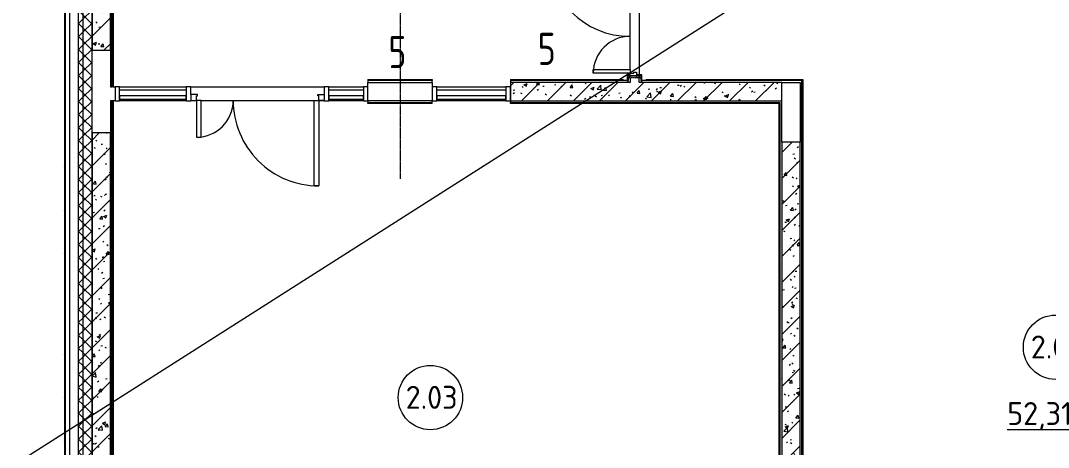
# Model space of a CAD drawing. Header units: millimetres. Extents: x -584918 to 2941280, y 3000189 to 4229862.
# Drawn here: x -470634 to -459456, y 3860735 to 3865382 of the extents above; entities that cross this region are included whole.
import ezdxf

# ---------------------------------------------------------------- set-up
doc = ezdxf.new("R2010")
doc.units = ezdxf.units.MM
doc.linetypes.add('ASVP_Невидимые', pattern=[5, 3, -2])
doc.linetypes.add('ASVP_Осевая', pattern=[14, 10, -2, 0, -2])
for name, color, linetype, lineweight in [('Витраж', 7, 'Continuous', 0), ('Двери', 7, 'Continuous', 0), ('Линии', 7, 'Continuous', 0), ('Марки помещений', 7, 'Continuous', 0), ('Обобщенные модели', 7, 'Continuous', 0), ('Панели витража', 7, 'Continuous', 0), ('Перекрытие', 7, 'Continuous', 0), ('Разрезы', 7, 'Continuous', 0), ('Стены внутренние', 7, 'Continuous', 0), ('Стены наружные', 7, 'Continuous', 0), ('Стены несущие', 7, 'Continuous', 0), ('Стены отделка', 7, 'Continuous', 0), ('Стены перегородки', 7, 'Continuous', 0), ('Стены штриховка', 7, 'Continuous', 0), ('экспертиза ДУ', 1, 'Continuous', 0), ('экспертиза условные обозначения', 1, 'Continuous', 0)]:
    doc.layers.add(name, color=color, linetype=linetype, lineweight=lineweight)
doc.styles.add('GOST Common_2', font='', dxfattribs={"height": 500})
doc.styles.add('GOST Common_4', font='', dxfattribs={"width": 0.8, "height": 700})
doc.styles.get('GOST Common_2').set_extended_font_data('GOST Common')
doc.styles.get('GOST Common_4').set_extended_font_data('GOST Common')
pattern_1 = [(45, (-445536.98, 3844560.27), (-141.4214, 141.4214), [])]
pattern_2 = [(50, (-445536.98, 3844560.27), (364.368, -31.8783), [38.1, -419.1]), (355, (-445536.98, 3844560.27), (-70.486, 382.1133), [30.48, -335.28]), (100.451, (-445506.6, 3844557.6), (293.885, 350.2334), [32.38, -356.18]), (46.184, (-445537, 3844661.87), (542.1585, -84.086), [57.15, -628.65]), (96.636, (-445491.8, 3844654.86), (474.805, 494.8554), [48.57, -534.27]), (351.184, (-445537, 3844661.87), (474.81, 494.85), [45.72, -502.92]), (21, (-445486.18, 3844636.47), (303.2285, -204.5305), [38.1, -419.1]), (326, (-445486.18, 3844636.47), (123.604, 368.376), [30.48, -335.28]), (71.451, (-445460.9, 3844619.42), (426.834, 163.8427), [32.38, -356.18]), (37.5, (-445536.98, 3844560.27), (6.17665, 169.11015), [16.764, -314.452, 16.764, -323.596, -336.55]), (37.5, (-445536.98, 3844560.27), (6.17665, 169.11015), [-671.576, 16.764, -319.786]), (7.5, (-445536.98, 3844560.27), (133.6389, 200.3615), [16.764, -177.292, 16.764, -306.832, -128.27]), (7.5, (-445536.98, 3844560.27), (133.6389, 200.3615), [-517.652, 16.764, -111.506]), (327.5, (-445650.27, 3844560.27), (271.1818, -11.45836), [16.764, -110.236, 16.764, -379.476, -525.78]), (327.5, (-445650.27, 3844560.27), (271.1818, -11.45836), [-523.24, 16.764, -509.016]), (317.5, (-445701.07, 3844560.27), (296.2585, 50.8528), [16.764, -148.336, 16.764, -246.38, -373.38]), (317.5, (-445701.07, 3844560.27), (296.2585, 50.8528), [-428.244, 16.764, -356.616])]
pattern_3 = [(45, (-445536.98, 3844560.27), (-70.71068, 70.71068), []), (135, (-445536.98, 3844560.27), (-70.71068, -70.71068), [])]

# ---------------------------------------------------------------- blocks, each defined once
blk = doc.blocks.new('ASVP_ДверьДеревянная_2 полотна - Межкомнатная 1300х2000h_полотна_ Г Л _1220 в свету_-7531502-АР Этаж 02')
at = {"layer": 'Двери', "lineweight": 18}
for p, q in [((650, 950), (610, 950)), ((610, 950), (610, 50)), ((650, 50), (650, 950)), ((-650, 450), (-610, 450)), ((-650, 50), (-650, 450)), ((-610, 450), (-610, 50)), ((-680, 50), (-650, 50)), ((-680, -20), (-680, 50)), ((-610, 50), (-650, 50)), ((-650, 50), (-650, 10)), ((-650, 10), (-640, 10)), ((-640, 10), (-640, -20)), ((610, 50), (650, 50)), ((650, 10), (640, 10)), ((640, 10), (640, -20)), ((680, 50), (650, 50)), ((650, 50), (650, 10)), ((680, -20), (680, 50)), ((-640, -20), (-680, -20)), ((640, -20), (680, -20))]:
    blk.add_line(p, q, dxfattribs=at)
at = {"layer": 'Двери', "linetype": 'ASVP_Невидимые', "lineweight": 18}
for p, q in [((-700, 50), (-680, 50)), ((-700, -20), (-700, 50)), ((-680, 50), (-680, -20)), ((700, 50), (680, 50)), ((680, 50), (680, -20)), ((700, -20), (700, 50)), ((-680, -20), (-700, -20)), ((680, -20), (700, -20))]:
    blk.add_line(p, q, dxfattribs=at)
at = {"layer": 'Двери'}
for centre, radius, start, end in [((650, 50), 900, 90, 180), ((-650, 50), 400, 360, 90)]:
    blk.add_arc(centre, radius, start, end, dxfattribs=at)
blk = doc.blocks.new('ASVP_НАЛИЧНИК МДФ_Двери - Наличник дверной МДФ-7523534-АР Этаж 02')
at = {"layer": 'Обобщенные модели'}
for p, q in [((-681, 0), (-740, 0)), ((-740, 0), (-740, -5)), ((-681, -1), (-681, 0)), ((-680, 50), (-680, -1)), ((-670, -5), (-670, 50)), ((670, 50), (670, -5)), ((680, -1), (680, 50)), ((740, 0), (681, 0)), ((681, 0), (681, -1)), ((740, -5), (740, 0)), ((-735, -10), (-675, -10)), ((-680, -1), (-681, -1)), ((675, -10), (735, -10)), ((681, -1), (680, -1))]:
    blk.add_line(p, q, dxfattribs=at)
for centre, start, end in [((-735, -5), 180, 270), ((-675, -5), 270, 360), ((675, -5), 180, 270), ((735, -5), 270, 360)]:
    blk.add_arc(centre, 5, start, end, dxfattribs=at)
blk = doc.blocks.new('ASVP_НАЛИЧНИК МДФ_Двери - Наличник дверной МДФ-V56-АР Этаж 02')
at = {"layer": 'Обобщенные модели'}
for p, q in [((-681, 0), (-740, 0)), ((-740, 0), (-740, -5)), ((-681, -1), (-681, 0)), ((-680, 20), (-680, -1)), ((-670, -5), (-670, 20)), ((670, 20), (670, -5)), ((680, -1), (680, 20)), ((740, 0), (681, 0)), ((681, 0), (681, -1)), ((740, -5), (740, 0)), ((-735, -10), (-675, -10)), ((-680, -1), (-681, -1)), ((675, -10), (735, -10)), ((681, -1), (680, -1))]:
    blk.add_line(p, q, dxfattribs=at)
for centre, start, end in [((-735, -5), 180, 270), ((-675, -5), 270, 360), ((675, -5), 180, 270), ((735, -5), 270, 360)]:
    blk.add_arc(centre, 5, start, end, dxfattribs=at)
blk = doc.blocks.new('Прямоугольный импост - 50х150 мм-7546359-АР Этаж 02')
at = {"layer": 'Витраж', "lineweight": 18}
for p, q in [((0, 115), (-50, 115)), ((-50, 115), (-50, -35)), ((0, -35), (0, 115)), ((-50, -35), (0, -35))]:
    blk.add_line(p, q, dxfattribs=at)
blk = doc.blocks.new('ASVP_ДверьАлюминиеваяВитражная_2 полотна - Остекленная Внутренняя-7554606-АР Этаж 02')
at = {"layer": 'Двери', "lineweight": 18}
for p, q in [((-665, 962.5), (-615, 962.5)), ((-665, 32.5), (-665, 962.5)), ((-615, 962.5), (-615, 32.5)), ((665, 432.5), (615, 432.5)), ((615, 432.5), (615, 32.5)), ((665, 32.5), (665, 432.5)), ((-725, 32.5), (-665, 32.5)), ((-725, -32.5), (-725, 32.5)), ((-615, 32.5), (-665, 32.5)), ((-665, 32.5), (-665, -17.5)), ((615, 32.5), (665, 32.5)), ((725, 32.5), (665, 32.5)), ((665, 32.5), (665, -17.5)), ((725, -32.5), (725, 32.5)), ((-655, -32.5), (-725, -32.5)), ((-665, -17.5), (-655, -17.5)), ((-655, -17.5), (-655, -32.5)), ((665, -17.5), (655, -17.5)), ((655, -17.5), (655, -32.5)), ((655, -32.5), (725, -32.5))]:
    blk.add_line(p, q, dxfattribs=at)
at = {"layer": 'Двери'}
for centre, radius, start, end in [((-665, 32.5), 930, 360, 90), ((665, 32.5), 400, 90, 180)]:
    blk.add_arc(centre, radius, start, end, dxfattribs=at)
blk = doc.blocks.new('Системная панель - Cтеклопакет Двухкамерный_36 мм-7546360-АР Этаж 02')
at = {"layer": 'Панели витража', "lineweight": 18}
for p, q in [((375, 18), (-375, 18)), ((-375, 18), (-375, -18)), ((375, -18), (375, 18)), ((-375, -18), (375, -18))]:
    blk.add_line(p, q, dxfattribs=at)
blk = doc.blocks.new('Прямоугольный импост - 50х150 мм-7546361-АР Этаж 02')
at = {"layer": 'Витраж', "lineweight": 18}
for p, q in [((-50, 115), (0, 115)), ((-50, -35), (-50, 115)), ((0, 115), (0, -35)), ((0, -35), (-50, -35))]:
    blk.add_line(p, q, dxfattribs=at)
blk = doc.blocks.new('Прямоугольный импост - 50х120 мм _горизонтальный импост витража_-7511902-АР Этаж 02')
at = {"layer": 'Витраж'}
for p, q in [((-20569, 20069), (-19819, 20069)), ((-19819, 19949), (-20569, 19949))]:
    blk.add_line(p, q, dxfattribs=at)
blk = doc.blocks.new('Системная панель - Cтеклопакет Двухкамерный_36 мм-7554611-АР Этаж 02')
at = {"layer": 'Панели витража', "lineweight": 18}
for p, q in [((187.5, 18), (-187.5, 18)), ((-187.5, 18), (-187.5, -18)), ((187.5, -18), (187.5, 18)), ((-187.5, -18), (187.5, -18))]:
    blk.add_line(p, q, dxfattribs=at)
blk = doc.blocks.new('Системная панель - Cтеклопакет Двухкамерный_36 мм-7554612-АР Этаж 02')
at = {"layer": 'Панели витража', "lineweight": 18}
for p, q in [((362.5, 18), (-362.5, 18)), ((-362.5, 18), (-362.5, -18)), ((362.5, -18), (362.5, 18)), ((-362.5, -18), (362.5, -18))]:
    blk.add_line(p, q, dxfattribs=at)
blk = doc.blocks.new('Прямоугольный импост - 50х120 мм _горизонтальный импост витража_-7549889-АР Этаж 02')
at = {"layer": 'Витраж'}
for p, q in [((-21744, 20069), (-21369, 20069)), ((-21369, 19949), (-21744, 19949))]:
    blk.add_line(p, q, dxfattribs=at)
blk = doc.blocks.new('Прямоугольный импост - 50х120 мм _горизонтальный импост витража_-7549941-АР Этаж 02')
at = {"layer": 'Витраж'}
for p, q in [((-24019, 20069), (-23294, 20069)), ((-23294, 19949), (-24019, 19949))]:
    blk.add_line(p, q, dxfattribs=at)
blk = doc.blocks.new('Прямоугольный импост - 50х150 мм-7554605-АР Этаж 02')
at = {"layer": 'Витраж', "lineweight": 18}
for p, q in [((-25, 115), (25, 115)), ((-25, -35), (-25, 115)), ((25, 115), (25, 32.5)), ((25, -35), (-25, -35)), ((25, -32.5), (25, -35))]:
    blk.add_line(p, q, dxfattribs=at)
blk = doc.blocks.new('Прямоугольный импост - 50х150 мм-V76-АР Этаж 02')
at = {"layer": 'Витраж', "lineweight": 18}
for p, q in [((-25, 115), (25, 115)), ((-25, 32.5), (-25, 115)), ((25, 115), (25, -35)), ((-25, -35), (-25, -32.5)), ((25, -35), (-25, -35))]:
    blk.add_line(p, q, dxfattribs=at)
blk = doc.blocks.new('ASVP_Марка_Помещение_ДваЗначения - Номер Площадь-685795-АР Этаж 02')
at = {"layer": 'Марки помещений'}
blk.add_circle((0, 0), 3.5, dxfattribs=at)

msp = doc.modelspace()

# ---------------------------------------------------------------- hatches: boundary and pattern name
at = {"layer": 'Стены внутренние'}
h = msp.add_hatch(dxfattribs=at)
h.set_pattern_fill('FP_1', color=256, style=0, pattern_type=2)
h.set_pattern_definition(pattern_1)
h.paths.add_polyline_path([(-463906.082, 3864709.598), (-463906.082, 3864759.598), (-464006.082, 3864759.598), (-464006.082, 3864709.598)])
h.paths.add_polyline_path([(-463936.082, 3866159.598), (-463906.082, 3866159.598), (-463906.082, 3866309.598), (-464006.082, 3866309.598), (-464006.082, 3866159.598)])
h = msp.add_hatch(dxfattribs=at)
h.set_pattern_fill('FP_2', color=256, style=0, pattern_type=2)
h.set_pattern_definition(pattern_2)
h.paths.add_polyline_path([(-463906.082, 3864709.598), (-463906.082, 3864759.598), (-464006.082, 3864759.598), (-464006.082, 3864709.598)])
h.paths.add_polyline_path([(-463936.082, 3866159.598), (-463906.082, 3866159.598), (-463906.082, 3866309.598), (-464006.082, 3866309.598), (-464006.082, 3866159.598)])
h = msp.add_hatch(dxfattribs=at)
h.set_pattern_fill('FP_1', color=256, style=0, pattern_type=2)
h.set_pattern_definition(pattern_1)
h.paths.add_polyline_path([(-462356.082, 3864509.598), (-462356.082, 3864709.598), (-465306.082, 3864709.598), (-465306.082, 3864509.598), (-463104.907, 3864509.598)])
h = msp.add_hatch(dxfattribs=at)
h.set_pattern_fill('FP_2', color=256, style=0, pattern_type=2)
h.set_pattern_definition(pattern_2)
h.paths.add_polyline_path([(-462356.082, 3864509.598), (-462356.082, 3864709.598), (-465306.082, 3864709.598), (-465306.082, 3864509.598), (-463104.907, 3864509.598)])
h = msp.add_hatch(dxfattribs=at)
h.set_pattern_fill('FP_1', color=256, style=0, pattern_type=2)
h.set_pattern_definition(pattern_1)
h.paths.add_polyline_path([(-462156.082, 3857909.598), (-462156.082, 3858709.598), (-462356.082, 3858709.598), (-462356.082, 3857909.598)])
h.paths.add_polyline_path([(-462156.082, 3860109.598), (-462156.082, 3864059.598), (-462356.082, 3864059.598), (-462356.082, 3860109.598), (-462286.082, 3860109.598)])
h = msp.add_hatch(dxfattribs=at)
h.set_pattern_fill('FP_2', color=256, style=0, pattern_type=2)
h.set_pattern_definition(pattern_2)
h.paths.add_polyline_path([(-462156.082, 3857909.598), (-462156.082, 3858709.598), (-462356.082, 3858709.598), (-462356.082, 3857909.598)])
h.paths.add_polyline_path([(-462156.082, 3860109.598), (-462156.082, 3864059.598), (-462356.082, 3864059.598), (-462356.082, 3860109.598), (-462286.082, 3860109.598)])
at = {"layer": 'Стены наружные'}
h = msp.add_hatch(dxfattribs=at)
h.set_pattern_fill('FP_36', color=256, style=0, pattern_type=2)
h.set_pattern_definition(pattern_3)
h.paths.add_polyline_path([(-469856.082, 3857209.598), (-469856.082, 3870459.598), (-469956.082, 3870459.598), (-469956.082, 3857209.598), (-469866.034, 3857209.598)])
h.paths.add_polyline_path([(-469956.082, 3871659.598), (-469856.082, 3871659.598), (-469856.145, 3872859.598), (-469956.082, 3872859.598), (-469956.082, 3872686.993)])
h.paths.add_polyline_path([(-469856.145, 3874059.598), (-469856.082, 3874059.598), (-469856.145, 3875259.598), (-469956.082, 3875259.598), (-469956.082, 3874059.598), (-469866.034, 3874059.598)])
h.paths.add_polyline_path([(-469866.034, 3876459.598), (-469856.082, 3876459.598), (-469856.082, 3877246.53), (-469956.082, 3876998.381), (-469956.082, 3876459.598)])
h = msp.add_hatch(dxfattribs=at)
h.set_pattern_fill('FP_36', color=256, style=0, pattern_type=2)
h.set_pattern_definition(pattern_3)
h.paths.add_polyline_path([(-470006.082, 3857159.598), (-469956.082, 3857159.598), (-469956.082, 3870459.598), (-470006.082, 3870459.598), (-470006.082, 3858231.063)])
h.paths.add_polyline_path([(-469956.082, 3871659.598), (-469956.082, 3872859.598), (-470006.082, 3872859.598), (-470006.082, 3871659.598)])
h.paths.add_polyline_path([(-470006.082, 3874059.598), (-469956.082, 3874059.598), (-469956.082, 3875259.598), (-470006.082, 3875259.598)])
h.paths.add_polyline_path([(-470006.082, 3876459.598), (-469956.082, 3876459.598), (-469956.082, 3877132.151), (-470006.082, 3877008.077), (-470006.082, 3876484.598)])
h = msp.add_hatch(dxfattribs=at)
h.set_pattern_fill('FP_17', color=256, style=0, pattern_type=2)
h.set_pattern_definition([(45, (-445536.98, 3844560.27), (-235.7317, 235.7317), []), (45, (-445379.83, 3844560.27), (-235.7317, 235.7317), [])])
h.paths.add_polyline_path([(-470156.082, 3857009.598), (-470148.082, 3857009.598), (-470148.082, 3870434.598), (-470156.082, 3870434.598), (-470156.082, 3857067.598)])
h = msp.add_hatch(dxfattribs=at)
h.set_pattern_fill('FP_1', color=256, style=0, pattern_type=2)
h.set_pattern_definition(pattern_1)
h.paths.add_polyline_path([(-469656.082, 3865059.598), (-469656.082, 3869559.598), (-469856.082, 3869559.598), (-469856.082, 3865059.598)])
h = msp.add_hatch(dxfattribs=at)
h.set_pattern_fill('FP_2', color=256, style=0, pattern_type=2)
h.set_pattern_definition(pattern_2)
h.paths.add_polyline_path([(-469656.082, 3865059.598), (-469656.082, 3869559.598), (-469856.082, 3869559.598), (-469856.082, 3865059.598)])
h = msp.add_hatch(dxfattribs=at)
h.set_pattern_fill('FP_1', color=256, style=0, pattern_type=2)
h.set_pattern_definition(pattern_1)
h.paths.add_polyline_path([(-469656.082, 3857909.598), (-469656.082, 3864159.598), (-469856.082, 3864159.598), (-469856.082, 3857909.598)])
h = msp.add_hatch(dxfattribs=at)
h.set_pattern_fill('FP_2', color=256, style=0, pattern_type=2)
h.set_pattern_definition(pattern_2)
h.paths.add_polyline_path([(-469656.082, 3857909.598), (-469656.082, 3864159.598), (-469856.082, 3864159.598), (-469856.082, 3857909.598)])
at = {"layer": 'экспертиза условные обозначения', "lineweight": -3}
h = msp.add_hatch(dxfattribs=at)
h.set_pattern_fill('GRASS', color=3, scale=24)
h.set_pattern_definition([(90, (-445940.84, 3599179.46), (-431.0523, 431.0523), [114.3, -747.8046]), (45, (-445940.84, 3599179.46), (-431.0523, 431.0523), [114.3, -495.3]), (135, (-445940.84, 3599179.46), (-431.0523, -431.0523), [114.3, -495.3])])
edge = h.paths.add_edge_path()
edge.add_line((-464117.667, 3872531.111), (-463407.492, 3874293.397))
edge.add_line((-463407.492, 3874293.397), (-446452.447, 3867460.767))
edge.add_line((-446452.447, 3867460.767), (-447162.622, 3865698.481))
edge.add_line((-447162.622, 3865698.481), (-451766.386, 3867559.12))
edge.add_arc((-452188.302, 3866523.809), 1117.981, 67.8278443, 178.9159405)
edge.add_line((-453306.082, 3866544.96), (-453306.082, 3864709.598))
edge.add_line((-453306.082, 3864709.598), (-456258.851, 3864709.598))
edge.add_line((-456258.851, 3864709.598), (-456256.082, 3869363.01))
edge.add_line((-456256.082, 3869363.01), (-460266.386, 3870984.493))
edge.add_line((-460266.386, 3870984.493), (-462958.851, 3872069.516))

# ---------------------------------------------------------------- linework, layer by layer
at = {"layer": 'Линии', "linetype": 'ASVP_Осевая'}
msp.add_line((-466506.082, 3870659.598), (-466506.082, 3863659.598), dxfattribs=at)
at = {"layer": 'Перекрытие'}
for p, q in [((-463906.082, 3866129.598), (-463906.082, 3864789.598)), ((-464006.082, 3864849.598), (-464006.082, 3866069.598)), ((-463906.082, 3864779.598), (-463906.082, 3864759.598)), ((-469626.082, 3864659.598), (-469606.082, 3864659.598)), ((-469556.082, 3864659.598), (-468831.082, 3864659.598)), ((-468781.082, 3864659.598), (-467331.082, 3864659.598)), ((-467281.082, 3864659.598), (-466906.082, 3864659.598)), ((-466856.082, 3864659.598), (-466856.082, 3864709.598)), ((-466156.082, 3864709.598), (-466156.082, 3864659.598)), ((-466106.082, 3864659.598), (-465356.082, 3864659.598)), ((-469606.082, 3864509.598), (-469626.082, 3864509.598)), ((-468721.082, 3864509.598), (-468781.082, 3864509.598)), ((-467441.082, 3864509.598), (-468671.082, 3864509.598)), ((-467331.082, 3864509.598), (-467391.082, 3864509.598))]:
    msp.add_line(p, q, dxfattribs=at)
at = {"layer": 'Стены внутренние'}
for p, q in [((-469626.082, 3869879.598), (-469626.082, 3864659.598)), ((-469626.082, 3864659.598), (-469636.082, 3864659.598)), ((-466856.082, 3864739.598), (-466156.082, 3864739.598)), ((-466856.082, 3864739.598), (-466856.082, 3864729.598)), ((-466156.082, 3864739.598), (-466156.082, 3864729.598)), ((-465306.082, 3864739.598), (-464081.082, 3864739.598)), ((-465306.082, 3864739.598), (-465306.082, 3864729.598)), ((-464081.082, 3864739.598), (-464081.082, 3864729.598)), ((-463831.082, 3864739.598), (-462126.082, 3864739.598)), ((-463831.082, 3864739.598), (-463831.082, 3864729.598)), ((-462126.082, 3864739.598), (-462126.082, 3860149.598)), ((-469626.082, 3864509.598), (-469636.082, 3864509.598)), ((-469626.082, 3864509.598), (-469626.082, 3857539.598)), ((-466856.082, 3864479.598), (-466856.082, 3864489.598)), ((-466156.082, 3864479.598), (-466856.082, 3864479.598)), ((-466156.082, 3864479.598), (-466156.082, 3864489.598)), ((-465306.082, 3864479.598), (-465306.082, 3864489.598)), ((-462386.082, 3864479.598), (-465306.082, 3864479.598)), ((-462386.082, 3860149.598), (-462386.082, 3864479.598))]:
    msp.add_line(p, q, dxfattribs=at)
at = {"layer": 'Стены несущие'}
for p, q in [((-469856.082, 3869559.598), (-469856.082, 3865059.598)), ((-469656.082, 3865059.598), (-469656.082, 3869559.598)), ((-469856.082, 3865059.598), (-469656.082, 3865059.598)), ((-464006.082, 3864759.598), (-464006.082, 3864709.598)), ((-463906.082, 3864759.598), (-463936.082, 3864759.598)), ((-463906.082, 3864709.598), (-463906.082, 3864759.598)), ((-464006.082, 3864709.598), (-465306.082, 3864709.598)), ((-465306.082, 3864709.598), (-465306.082, 3864509.598)), ((-462356.082, 3864709.598), (-463906.082, 3864709.598)), ((-462356.082, 3864509.598), (-462356.082, 3864709.598)), ((-465306.082, 3864509.598), (-462356.082, 3864509.598)), ((-469856.082, 3864159.598), (-469856.082, 3857909.598)), ((-469656.082, 3864159.598), (-469856.082, 3864159.598)), ((-469656.082, 3857909.598), (-469656.082, 3864159.598)), ((-462156.082, 3864059.598), (-462356.082, 3864059.598)), ((-462356.082, 3864059.598), (-462356.082, 3860109.598)), ((-462156.082, 3860109.598), (-462156.082, 3864059.598))]:
    msp.add_line(p, q, dxfattribs=at)
at = {"layer": 'Стены отделка'}
for p, q in [((-470156.082, 3870434.598), (-470156.082, 3857009.598)), ((-470098.082, 3857067.598), (-470098.082, 3870434.598)), ((-469656.082, 3869909.598), (-469656.082, 3864659.598)), ((-469636.082, 3864659.598), (-469636.082, 3869889.598)), ((-464006.082, 3864759.598), (-464026.082, 3864759.598)), ((-464026.082, 3864759.598), (-464026.082, 3864729.598)), ((-463886.082, 3864759.598), (-463906.082, 3864759.598)), ((-463886.082, 3864729.598), (-463886.082, 3864759.598)), ((-469656.082, 3864659.598), (-469636.082, 3864659.598)), ((-466156.082, 3864729.598), (-466856.082, 3864729.598)), ((-466856.082, 3864729.598), (-466856.082, 3864709.598)), ((-466856.082, 3864709.598), (-466156.082, 3864709.598)), ((-466156.082, 3864709.598), (-466156.082, 3864729.598)), ((-464026.082, 3864729.598), (-465306.082, 3864729.598)), ((-465306.082, 3864729.598), (-465306.082, 3864709.598)), ((-462136.082, 3864729.598), (-463886.082, 3864729.598)), ((-462356.082, 3864709.598), (-462156.082, 3864709.598)), ((-462156.082, 3864709.598), (-462156.082, 3864059.598)), ((-462136.082, 3860109.598), (-462136.082, 3864729.598)), ((-469656.082, 3864509.598), (-469656.082, 3857509.598)), ((-469636.082, 3864509.598), (-469656.082, 3864509.598)), ((-469636.082, 3857529.598), (-469636.082, 3864509.598)), ((-466156.082, 3864509.598), (-466856.082, 3864509.598)), ((-466856.082, 3864509.598), (-466856.082, 3864489.598)), ((-466856.082, 3864489.598), (-466156.082, 3864489.598)), ((-466156.082, 3864489.598), (-466156.082, 3864509.598)), ((-465306.082, 3864509.598), (-465306.082, 3864489.598)), ((-465306.082, 3864489.598), (-462376.082, 3864489.598)), ((-462376.082, 3864489.598), (-462376.082, 3860109.598)), ((-462356.082, 3864059.598), (-462356.082, 3864509.598)), ((-462356.082, 3864509.598), (-462356.082, 3864509.598))]:
    msp.add_line(p, q, dxfattribs=at)
at = {"layer": 'Стены перегородки'}
for p, q in [((-470006.082, 3870459.598), (-470006.082, 3857159.598)), ((-469856.082, 3857309.598), (-469856.082, 3870459.598))]:
    msp.add_line(p, q, dxfattribs=at)
at = {"layer": 'Стены штриховка'}
for p, q in [((-469956.082, 3870459.598), (-469956.082, 3857209.598)), ((-470148.082, 3870434.598), (-470148.082, 3857017.598))]:
    msp.add_line(p, q, dxfattribs=at)
at = {"layer": 'экспертиза ДУ'}
msp.add_lwpolyline([(-531200.006, 3821992.029), (-449872.615, 3873826.916)], dxfattribs=at)

# ---------------------------------------------------------------- block references
at = {"layer": 'Витраж', "extrusion": (0, 0, -1)}
for name, p in [('Прямоугольный импост - 50х150 мм-7546361-АР Этаж 02', (469606.082, 3864544.598)), ('Прямоугольный импост - 50х150 мм-V76-АР Этаж 02', (468806.082, 3864544.598)), ('Прямоугольный импост - 50х150 мм-7554605-АР Этаж 02', (467306.082, 3864544.598)), ('Прямоугольный импост - 50х150 мм-7546361-АР Этаж 02', (466156.082, 3864544.598))]:
    msp.add_blockref(name, p, dxfattribs=at)
at = {"layer": 'Витраж'}
for name, p in [('Прямоугольный импост - 50х150 мм-7546359-АР Этаж 02', (-466856.082, 3864544.598)), ('Прямоугольный импост - 50х150 мм-7546359-АР Этаж 02', (-465306.082, 3864544.598)), ('Прямоугольный импост - 50х120 мм _горизонтальный импост витража_-7549941-АР Этаж 02', (-445536.981, 3844560.265)), ('Прямоугольный импост - 50х120 мм _горизонтальный импост витража_-7549889-АР Этаж 02', (-445536.981, 3844560.265)), ('Прямоугольный импост - 50х120 мм _горизонтальный импост витража_-7511902-АР Этаж 02', (-445536.981, 3844560.265))]:
    msp.add_blockref(name, p, dxfattribs=at)
at = {"layer": 'Двери'}
for name, p, rotation in [('ASVP_ДверьДеревянная_2 полотна - Межкомнатная 1300х2000h_полотна_ Г Л _1220 в свету_-7531502-АР Этаж 02', (-463956.082, 3865459.598), 89.99999999999993), ('ASVP_ДверьАлюминиеваяВитражная_2 полотна - Остекленная Внутренняя-7554606-АР Этаж 02', (-468056.082, 3864544.598), 180)]:
    msp.add_blockref(name, p, dxfattribs=dict(at, rotation=rotation))
at = {"layer": 'Марки помещений', "xscale": 99.99999999999993, "yscale": 99.99999999999993, "zscale": 99.99999999999993}
for p in [(-459379.113, 3861825.623), (-466177.19, 3861277.563)]:
    msp.add_blockref('ASVP_Марка_Помещение_ДваЗначения - Номер Площадь-685795-АР Этаж 02', p, dxfattribs=at)
at = {"layer": 'Обобщенные модели'}
for name, p, rotation in [('ASVP_НАЛИЧНИК МДФ_Двери - Наличник дверной МДФ-V56-АР Этаж 02', (-464026.082, 3865459.598), 269.9999999999997), ('ASVP_НАЛИЧНИК МДФ_Двери - Наличник дверной МДФ-7523534-АР Этаж 02', (-463886.082, 3865459.598), 89.99999999999993)]:
    msp.add_blockref(name, p, dxfattribs=dict(at, rotation=rotation))
at = {"layer": 'Панели витража', "rotation": 180}
for name, p in [('Системная панель - Cтеклопакет Двухкамерный_36 мм-7554612-АР Этаж 02', (-469193.582, 3864544.598)), ('Системная панель - Cтеклопакет Двухкамерный_36 мм-7554611-АР Этаж 02', (-467093.582, 3864544.598)), ('Системная панель - Cтеклопакет Двухкамерный_36 мм-7546360-АР Этаж 02', (-465731.082, 3864544.598))]:
    msp.add_blockref(name, p, dxfattribs=at)

# ---------------------------------------------------------------- texts
at = {"layer": 'Марки помещений', "char_height": 250, "attachment_point": 1, "style": 'GOST Common_2'}
for s, insert, width in [('2.05', (-459647.771, 3861953.348), 663.79725), ('2.03', (-466445.848, 3861405.288), 663.79725), ('\\L52,31 ', (-459904.707, 3861228.818), 909.11362)]:
    msp.add_mtext(s, dxfattribs=dict(at, insert=insert, width=width))
at = {"layer": 'Разрезы', "char_height": 350, "width": 243.713, "attachment_point": 1, "style": 'GOST Common_4'}
for insert in [(-466632.352, 3865214.026), (-465008.843, 3865248.825)]:
    msp.add_mtext('\\fGOST Common|b0|i0|c204|p34|;\\W.8;5', dxfattribs=dict(at, insert=insert))

doc.saveas('drawing.dxf')
